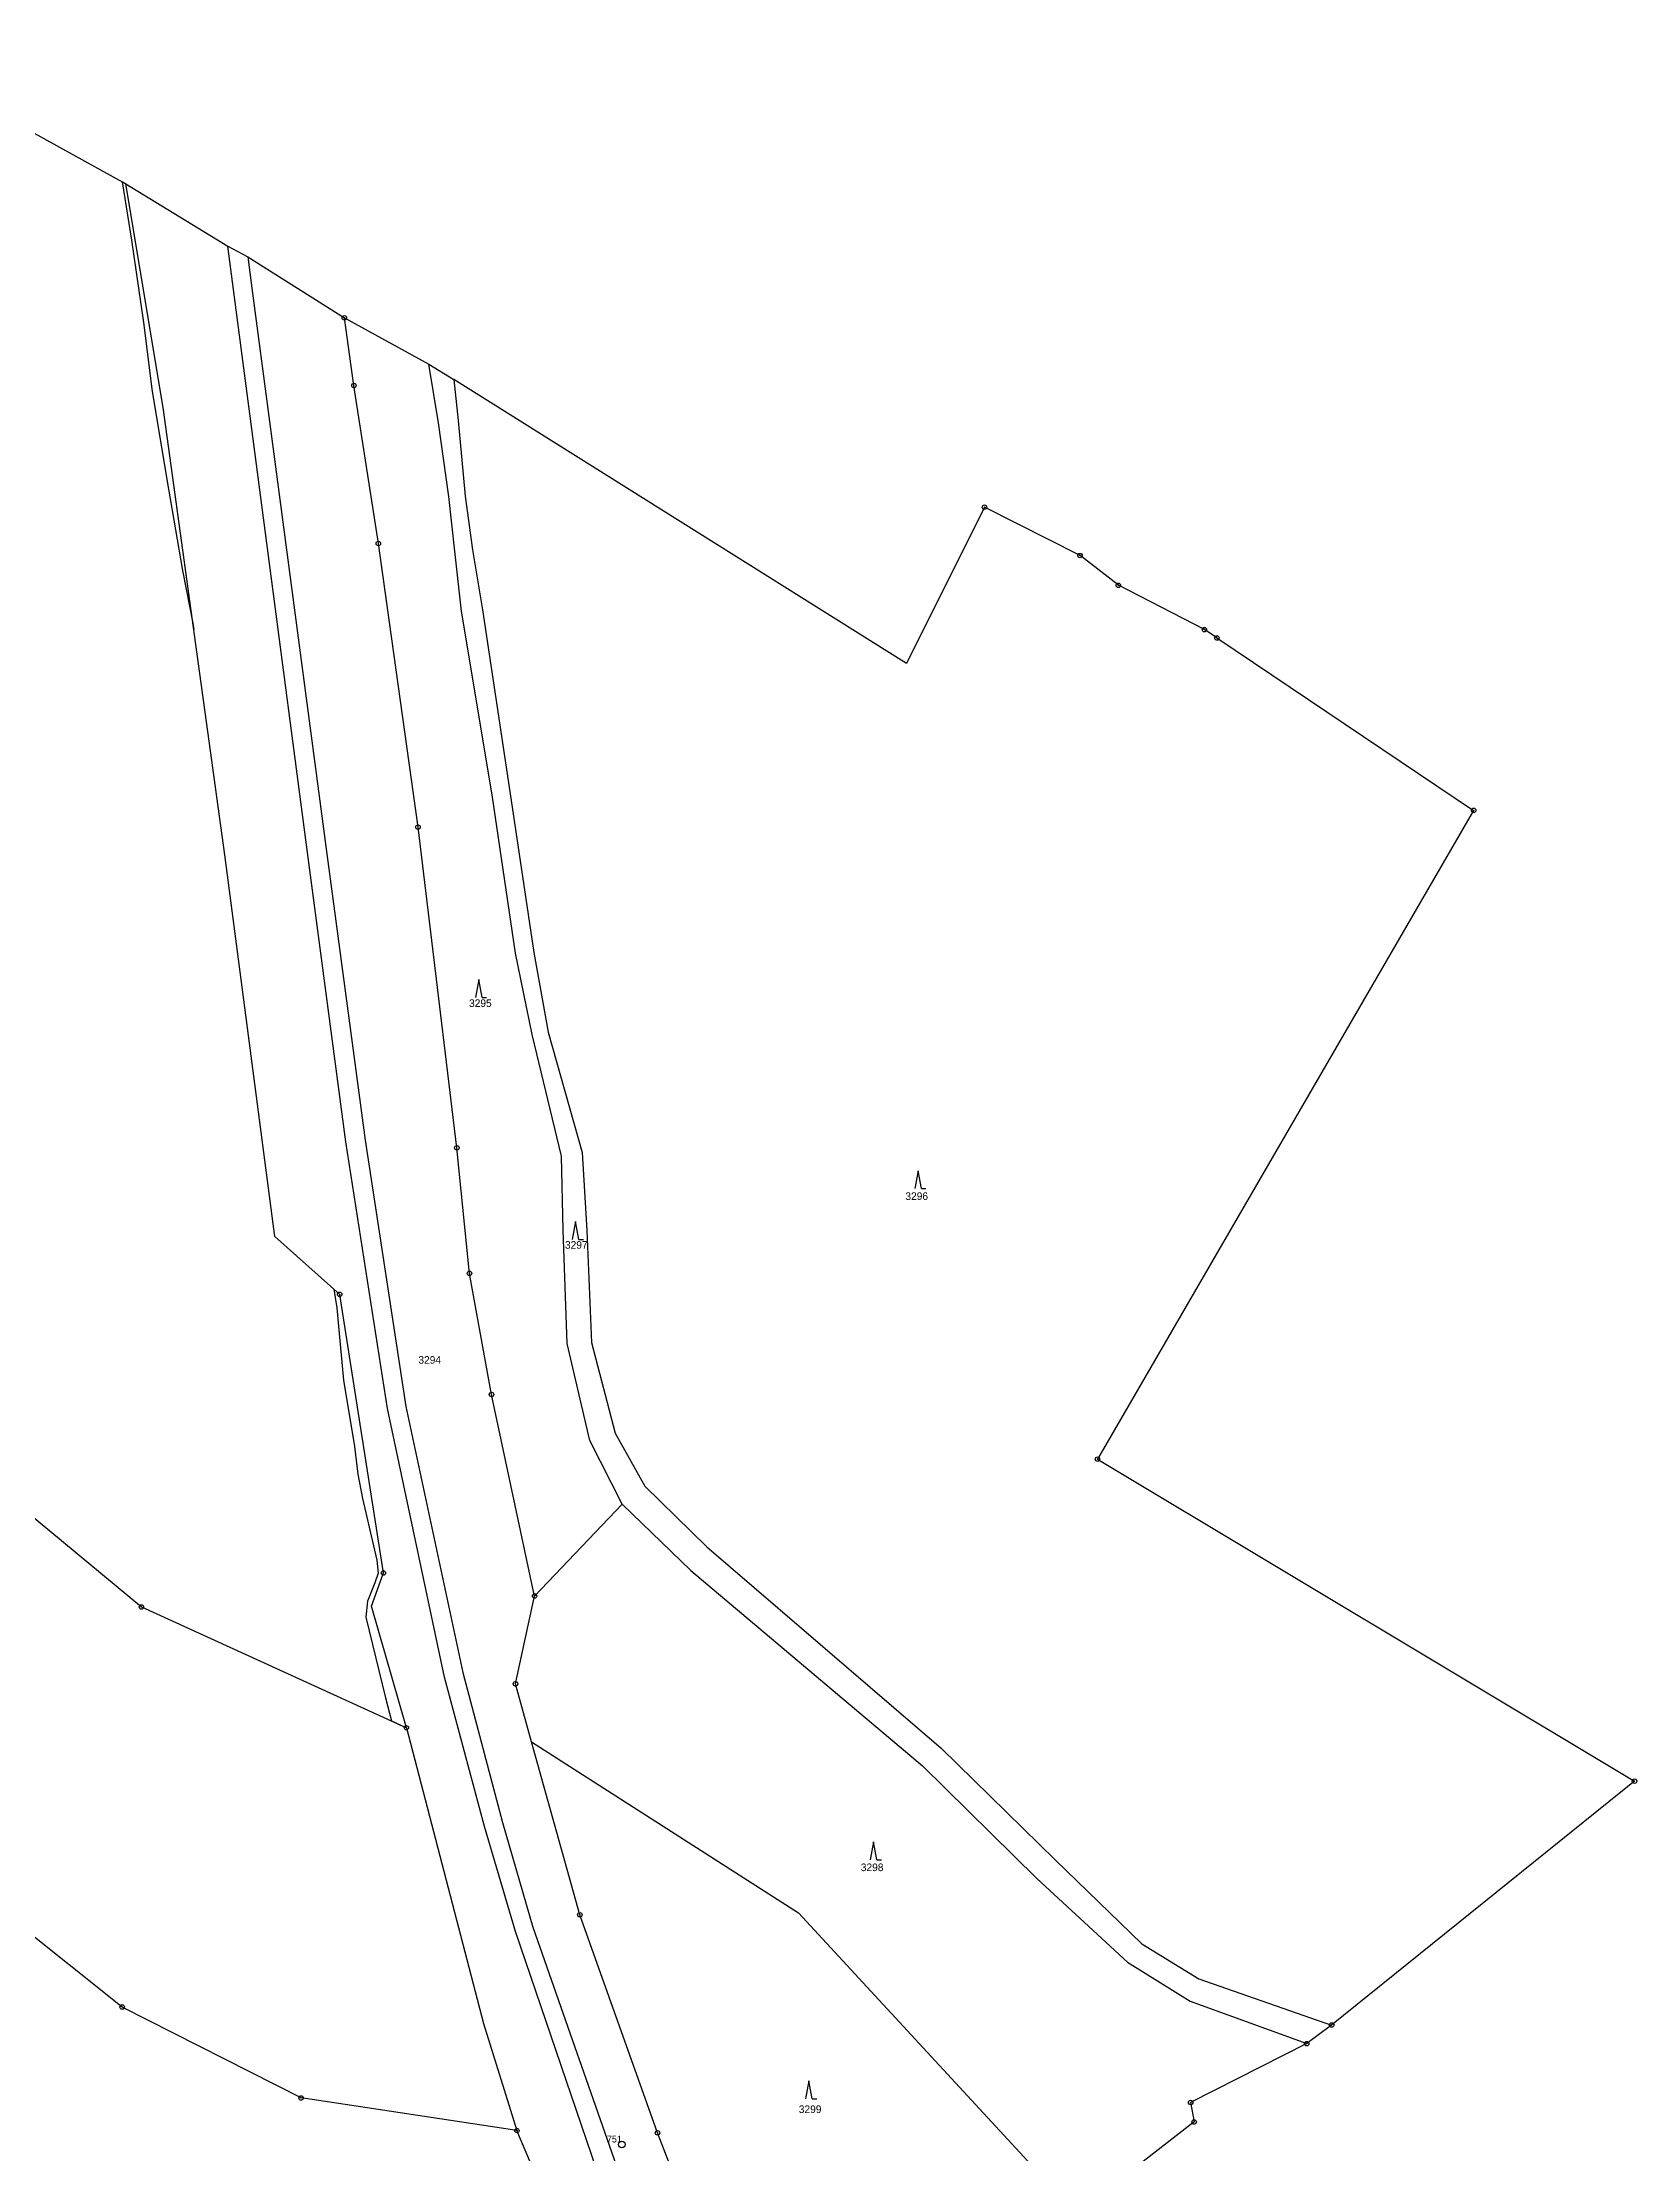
# Model space of a CAD drawing. Extents: x -784124 to -780570, y -980818 to -976926.
# Drawn here: x -780926 to -780570.1, y -979504.8 to -979033.6 of the extents above; entities that cross this region are included whole.
import ezdxf
from ezdxf.enums import TextEntityAlignment as Align

# ---------------------------------------------------------------- set-up
doc = ezdxf.new("R2010")
doc.units = 0
doc.header["$LTSCALE"] = 3.138375
doc.header["$MEASUREMENT"] = 0
doc.linetypes.add('0_051C', pattern=[0])
doc.linetypes.add('0_205_2', pattern=[0])
for name, color, linetype in [('101', 1, 'CONTINUOUS'), ('1016', 1, 'CONTINUOUS'), ('105', 1, 'CONTINUOUS'), ('18', 1, 'CONTINUOUS'), ('20500', 1, 'CONTINUOUS'), ('20502', 1, 'CONTINUOUS'), ('21900', 1, 'CONTINUOUS'), ('23700', 1, 'CONTINUOUS'), ('308', 1, 'CONTINUOUS'), ('50100', 1, 'CONTINUOUS')]:
    doc.layers.add(name, color=color, linetype=linetype)

# ---------------------------------------------------------------- blocks, each defined once
blk = doc.blocks.new('3_08$6')
at = {"layer": '308', "color": 255, "linetype": 'Continuous'}
for p, q in [((0, 4), (-0.75, 0)), ((0.75, 0), (0, 4)), ((0.75, 0), (1.75, 0))]:
    blk.add_line(p, q, dxfattribs=at)
blk = doc.blocks.new('1_01$18')
at = {"layer": '101', "color": 3, "linetype": 'Continuous'}
for radius in [0.75, 0.03]:
    blk.add_circle((0, 0), radius, dxfattribs=at)
blk = doc.blocks.new('1_05$19')
at = {"layer": '105', "color": 3, "linetype": 'Continuous'}
for radius in [0.5, 0.0303]:
    blk.add_circle((0, 0), radius, dxfattribs=at)

msp = doc.modelspace()

# ---------------------------------------------------------------- linework, layer by layer
at = {"layer": '20500', "color": 3, "linetype": 'Continuous'}
for p, q in [((-780884.57, -979079.1), (-780880.07, -979081.49)), ((-780858.53, -979095.12), (-780839.72, -979105.45)), ((-780839.72, -979105.45), (-780834.12, -979108.89)), ((-780638.19, -979476.09), (-780643.75, -979480.24)), ((-780669.65, -979493.36), (-780668.88, -979497.71))]:
    msp.add_line(p, q, dxfattribs=at)
for points in [[(-780663.79, -979166.56), (-780666.58, -979164.69), (-780685.78, -979154.8), (-780694.34, -979148.17), (-780715.67, -979137.38)], [(-780668.88, -979497.71), (-780684.23, -979509.66), (-780693.42, -979520.08)]]:
    msp.add_lwpolyline(points, dxfattribs=at)
at = {"layer": '20502', "color": 3, "linetype": '0_205_2'}
for p, q in [((-780907.31, -979065.21), (-780884.57, -979079.1)), ((-780880.07, -979081.49), (-780858.53, -979095.12)), ((-780570.58, -979421.67), (-780638.19, -979476.09)), ((-780643.75, -979480.24), (-780669.65, -979493.36))]:
    msp.add_line(p, q, dxfattribs=at)
for points in [[(-781072.56, -978872.3), (-781098.9, -978959.3), (-780907.31, -979065.21)], [(-780715.67, -979137.38), (-780733.1, -979172.28), (-780834.12, -979108.89)], [(-780663.79, -979166.56), (-780606.49, -979205.02), (-780690.43, -979349.82), (-780570.58, -979421.67)]]:
    msp.add_lwpolyline(points, dxfattribs=at)
at = {"layer": '21900', "color": 3, "linetype": 'Continuous'}
for p, q in [((-780816.08, -979380.35), (-780796.54, -979359.82)), ((-780801.12, -979543.94), (-780820.02, -979499.64))]:
    msp.add_line(p, q, dxfattribs=at)
for points in [[(-780844.69, -979409.74), (-780852.45, -979382.63), (-780849.82, -979375.2), (-780859.57, -979313.03), (-780874.09, -979300.09), (-780885.2, -979214.95), (-780899, -979115.09), (-780907.31, -979065.21)], [(-780816.08, -979380.35), (-780825.68, -979335.37), (-780830.62, -979308.34), (-780833.42, -979280.33), (-780842.09, -979208.78), (-780850.95, -979145.47), (-780856.4, -979110.23), (-780858.53, -979095.12)], [(-780796.54, -979359.82), (-780803.76, -979345.66), (-780808.82, -979323.99), (-780809.73, -979298.69), (-780810.06, -979282.2), (-780816.63, -979255.06), (-780820.35, -979236.88), (-780825.55, -979201.55), (-780832.4, -979160.59), (-780833.87, -979147.21), (-780835.23, -979135), (-780837.54, -979118.53), (-780839.72, -979105.45)], [(-781230.91, -979110.51), (-781172.34, -979131.8), (-781117.54, -979157.45), (-781076.1, -979184.34), (-781048.38, -979215.69), (-781015.07, -979253.33), (-780980.39, -979292.78), (-780943.66, -979349.22), (-780936.1, -979356.03), (-780903.83, -979382.79), (-780844.69, -979409.74)], [(-780834.12, -979108.89), (-780833.14, -979117.99), (-780831.6, -979134.88), (-780829.91, -979146.88), (-780827.68, -979160.26), (-780821.54, -979201.3), (-780816.26, -979236.73), (-780813.04, -979254.54), (-780805.43, -979281.41), (-780804.4, -979298.77), (-780803.35, -979323.8), (-780798.06, -979344), (-780791.48, -979355.81), (-780777.63, -979369.38), (-780725.32, -979414.3), (-780699.85, -979439.28), (-780680.54, -979457.97), (-780667.82, -979465.77), (-780638.19, -979476.09)], [(-780796.54, -979359.82), (-780781.24, -979374.65), (-780729.47, -979418.23), (-780703.96, -979443.39), (-780683.72, -979462.07), (-780669.73, -979470.76), (-780643.75, -979480.24)], [(-780816.74, -979412.89), (-780820.35, -979399.95), (-780816.08, -979380.35)], [(-780844.69, -979409.74), (-780827.47, -979475.73), (-780820.02, -979499.64)], [(-780752.12, -979592.19), (-780761.47, -979570.15), (-780788.64, -979500.15), (-780805.98, -979451.48), (-780816.74, -979412.89)], [(-780816.74, -979412.89), (-780757.15, -979451.03), (-780693.42, -979520.08)], [(-780820.02, -979499.64), (-780868.19, -979492.36), (-780908.13, -979472.07), (-780932.19, -979452.89), (-780938.62, -979450.06)]]:
    msp.add_lwpolyline(points, dxfattribs=at)
at = {"layer": '23700', "color": 255, "linetype": '0_051C'}
for points in [[(-780907.31, -979065.21), (-780908.11, -979064.77), (-780906.03, -979077.8), (-780903.33, -979096.19), (-780901.42, -979111.55), (-780897.8, -979133.38), (-780894.68, -979151.52), (-780892.38, -979163.27), (-780892.14, -979164.71), (-780899, -979115.09), (-780907.31, -979065.21)], [(-780859.57, -979313.03), (-780860.86, -979311.88), (-780860.25, -979316.07), (-780859.72, -979321.75), (-780858.73, -979332.16), (-780856.27, -979347), (-780855.56, -979353.14), (-780854.52, -979358.56), (-780851.29, -979372.36), (-780851.01, -979375.24), (-780851.7, -979377.38), (-780853.4, -979381.5), (-780853.75, -979385.1), (-780849.38, -979403.04), (-780848.01, -979408.23), (-780844.69, -979409.74), (-780852.45, -979382.63), (-780849.82, -979375.2), (-780859.57, -979313.03)]]:
    msp.add_lwpolyline(points, close=True, dxfattribs=at)
at = {"layer": '50100', "color": 255, "linetype": 'Continuous'}
for p, q in [((-780883.28, -979088.77), (-780884.57, -979079.1)), ((-780880.07, -979081.49), (-780879.17, -979088.47)), ((-780875.48, -979148.19), (-780883.28, -979088.77)), ((-780879.17, -979088.47), (-780871.3, -979147.99)), ((-780866.78, -979214.42), (-780875.48, -979148.19)), ((-780871.3, -979147.99), (-780862.51, -979214.17)), ((-780858.18, -979278.96), (-780866.78, -979214.42)), ((-780862.51, -979214.17), (-780853.93, -979278.62)), ((-780848.88, -979338.49), (-780858.18, -979278.96)), ((-780853.93, -979278.62), (-780844.79, -979338.09)), ((-780836.18, -979398.43), (-780848.88, -979338.49)), ((-780844.79, -979338.09), (-780832.1, -979397.43)), ((-780827.25, -979431.79), (-780836.18, -979398.43)), ((-780832.1, -979397.43), (-780823.27, -979430.89)), ((-780820.33, -979455.19), (-780827.25, -979431.79)), ((-780823.27, -979430.89), (-780816.5, -979454.25)), ((-780801.04, -979511.73), (-780820.33, -979455.19)), ((-780816.5, -979454.25), (-780796.28, -979511.8))]:
    msp.add_line(p, q, dxfattribs=at)

# ---------------------------------------------------------------- block references
at = {"layer": '101', "color": 0, "linetype": 'ByBlock'}
msp.add_blockref('1_01$18', (-780796.6, -979502.74), dxfattribs=at)
at = {"layer": '105', "color": 0, "linetype": 'ByBlock'}
for p in [(-780858.53, -979095.12), (-780856.4, -979110.23), (-780715.67, -979137.38), (-780850.95, -979145.47), (-780694.34, -979148.17), (-780685.78, -979154.8), (-780666.58, -979164.69), (-780663.79, -979166.56), (-780606.49, -979205.02), (-780842.09, -979208.78), (-780833.42, -979280.33), (-780830.62, -979308.34), (-780859.57, -979313.03), (-780825.68, -979335.37), (-780690.43, -979349.82), (-780849.82, -979375.2), (-780816.08, -979380.35), (-780903.83, -979382.79), (-780820.35, -979399.95), (-780844.69, -979409.74), (-780570.58, -979421.67), (-780805.98, -979451.48), (-780908.13, -979472.07), (-780638.19, -979476.09), (-780643.75, -979480.24), (-780868.19, -979492.36), (-780669.65, -979493.36), (-780820.02, -979499.64), (-780668.88, -979497.71), (-780788.64, -979500.15)]:
    msp.add_blockref('1_05$19', p, dxfattribs=at)
at = {"layer": '308', "color": 0, "linetype": 'ByBlock'}
for p in [(-780828.53, -979246.78), (-780730.49, -979289.44), (-780806.93, -979300.8), (-780740.41, -979439.22), (-780754.85, -979492.57)]:
    msp.add_blockref('3_08$6', p, dxfattribs=at)

# ---------------------------------------------------------------- texts
at = {"layer": '1016', "color": 174, "linetype": 'Continuous'}
msp.add_text('751', height=1.5, dxfattribs=at).set_placement((-780796.6, -979502.74), align=Align.BOTTOM_RIGHT)
at = {"layer": '18', "color": 255, "linetype": 'Continuous'}
for s, p in [('3295', (-780830.71, -979249.41)), ('3296', (-780733.32, -979292.47)), ('3297', (-780809.3, -979303.36)), ('3294', (-780842.02, -979329.02)), ('3298', (-780743.27, -979442.25)), ('3299', (-780757.11, -979496.24))]:
    msp.add_text(s, height=1.7, dxfattribs=at).set_placement(p, align=Align.BOTTOM_LEFT)

doc.saveas('drawing.dxf')
